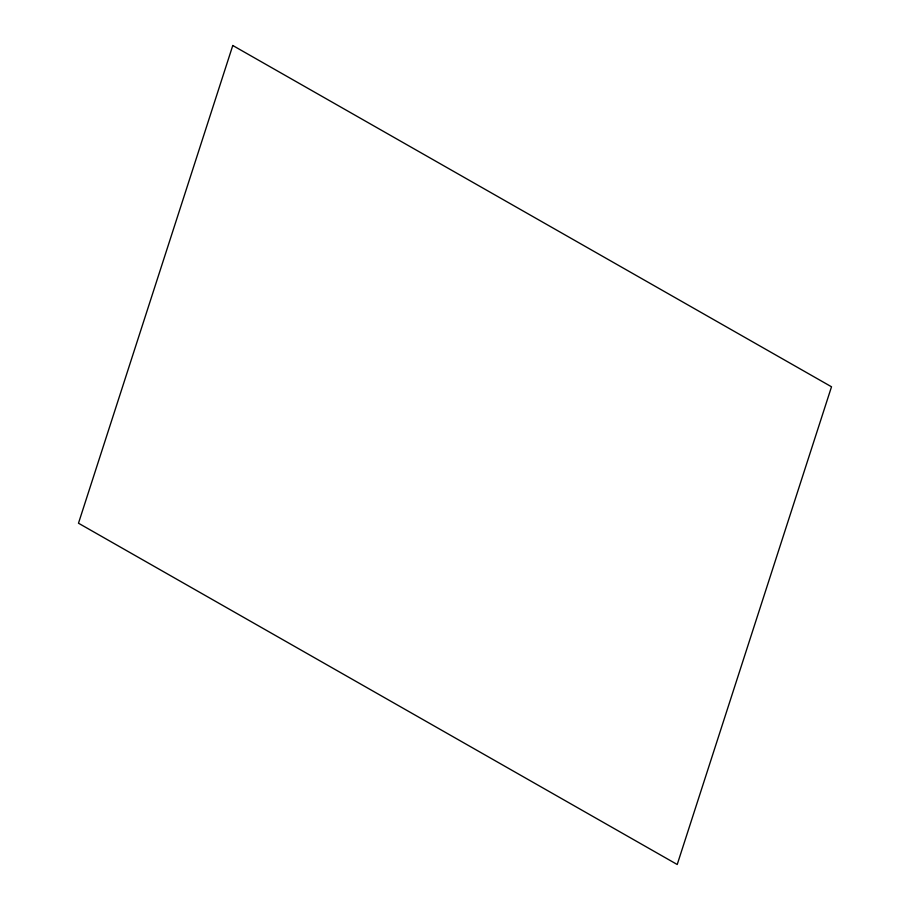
<?xml version="1.0" encoding="UTF-8"?>
<svg xmlns="http://www.w3.org/2000/svg" width="910" height="910" viewBox="0 0 910 910"><rect width="100%" height="100%" fill="white"/><g stroke="black" fill="none" stroke-linecap="round" stroke-linejoin="round"><path stroke-width="1.36" d="M232.778 45.5L78.487 523.216L677.222 864.5L831.512 386.784L232.778 45.5"/></g></svg>
